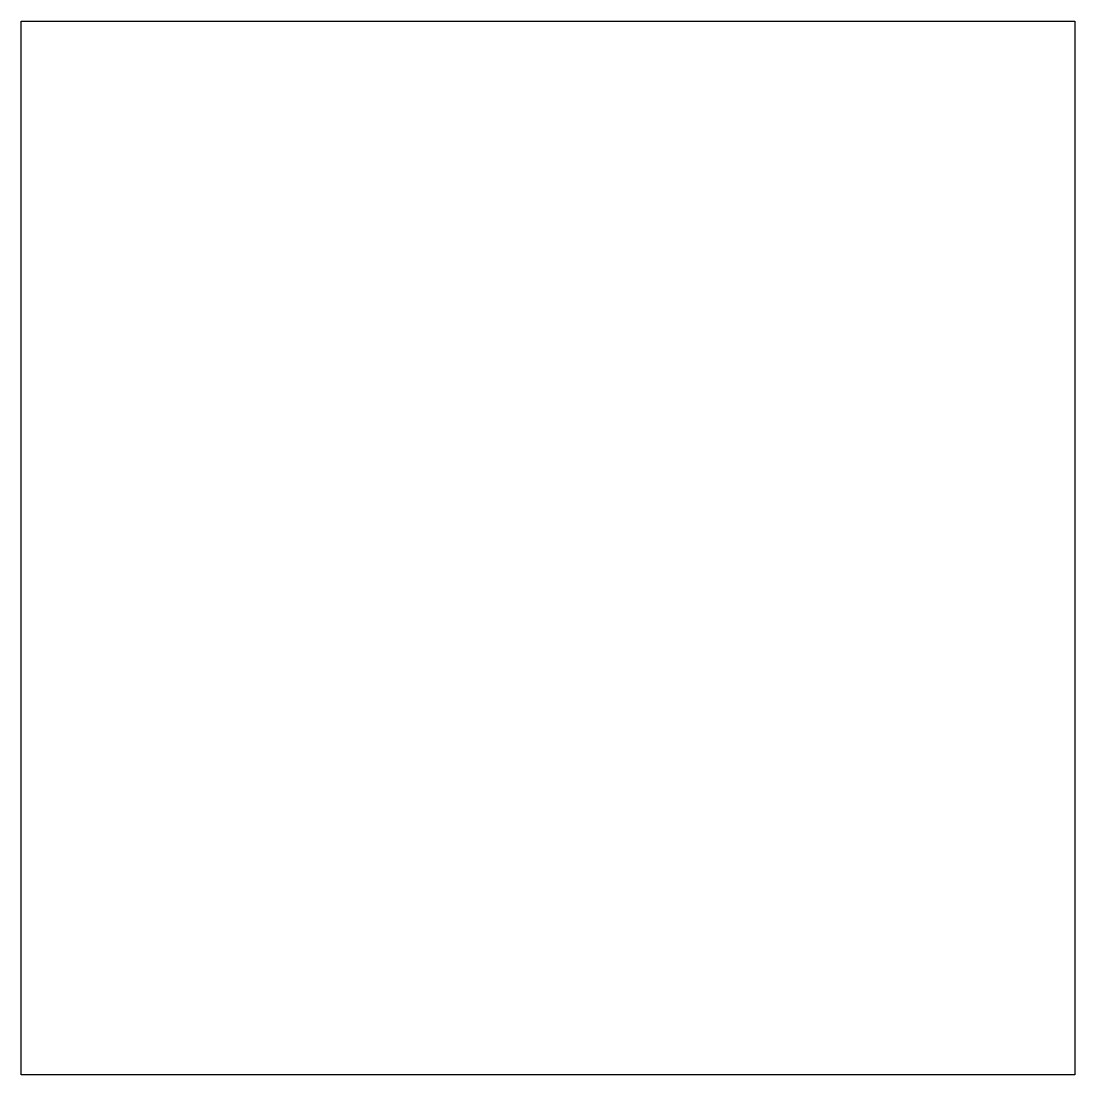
# Model space of a CAD drawing. Header units: inches. Extents: x 0 to 1, y 0 to 1.
import ezdxf

# ---------------------------------------------------------------- set-up
doc = ezdxf.new("R2010")
doc.units = ezdxf.units.IN
doc.header["$MEASUREMENT"] = 0

msp = doc.modelspace()

# ---------------------------------------------------------------- linework, layer by layer
for points in [[(0, 0), (0, 1)], [(0, 1), (1, 1)], [(1, 1), (1, 0)], [(1, 0), (0, 0)]]:
    msp.add_lwpolyline(points)

doc.saveas('drawing.dxf')
